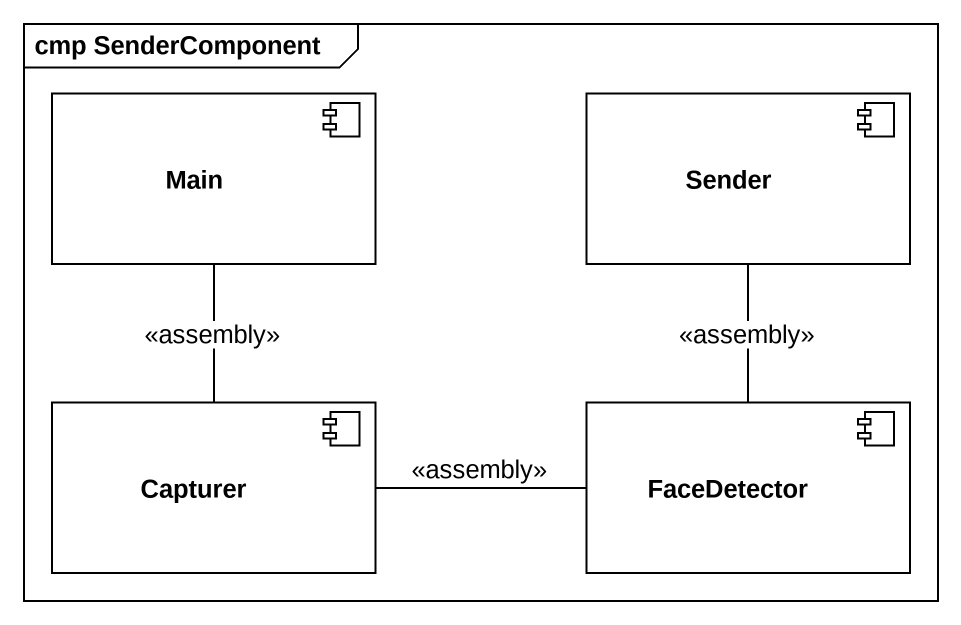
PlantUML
@startuml
mainframe cmp SenderComponent
component Main
component Sender
component Capturer
component FaceDetector
Main -- Capturer : <<assembly>>
Capturer -right- FaceDetector : <<assembly>>
FaceDetector -up- Sender : <<assembly>>
@enduml
